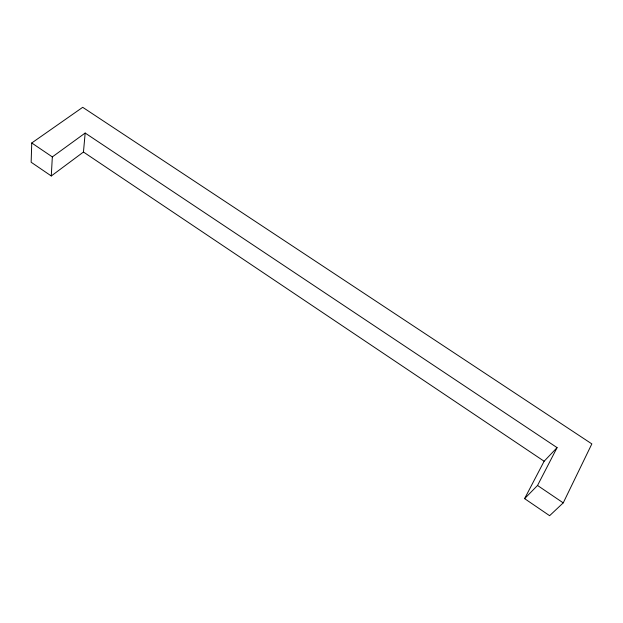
<?xml version="1.0" encoding="UTF-8"?>
<svg xmlns="http://www.w3.org/2000/svg" width="623" height="623" viewBox="0 0 623 623"><rect width="100%" height="100%" fill="white"/><g stroke="black" fill="none" stroke-linecap="round" stroke-linejoin="round"><path stroke-width="0.93" d="M31.75 142.971L31.15 162.245L51.281 175.974L83.459 152.028L85.172 133.049L557.079 447.625L537.532 485.465L524.605 498.634L549.611 515.688L563.239 502.87L591.85 443.903L82.711 107.312L31.75 142.971L52.332 156.91L51.281 175.974M524.605 498.634L544.128 461.238L557.079 447.625M52.332 156.91L85.172 133.049M83.459 152.028L544.128 461.238M537.532 485.465L563.239 502.87"/></g></svg>
